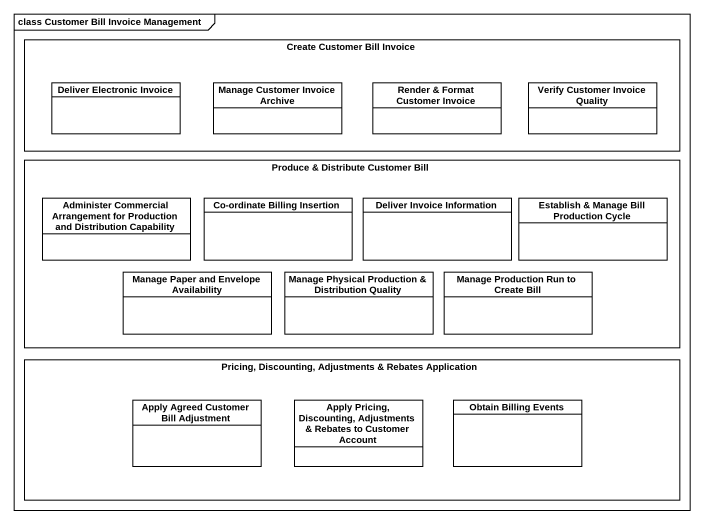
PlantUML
@startuml
mainframe class Customer Bill Invoice Management
hide circle
hide empty members
rectangle "Create Customer Bill Invoice" as Create_Customer_Bill_Invoice {
  class "Deliver Electronic Invoice" as Deliver_Electronic_Invoice #FFFFFF
  class "Manage Customer Invoice Archive" as Manage_Customer_Invoice #FFFFFF
  class "Render & Format Customer Invoice" as Render_Format_Customer #FFFFFF
  class "Verify Customer Invoice Quality" as Verify_Customer_Invoice #FFFFFF
}
rectangle "Produce & Distribute Customer Bill" as Produce_Distribute_Customer {
  class "Administer Commercial Arrangement for Production and Distribution Capability" as Administer_Commercial #FFFFFF
  class "Co-ordinate Billing Insertion" as Co_ordinate_Billing #FFFFFF
  class "Deliver Invoice Information" as Deliver_Invoice_Information #FFFFFF
  class "Establish & Manage Bill Production Cycle" as Establish_Manage_Bill #FFFFFF
  class "Manage Paper and Envelope Availability" as Manage_Paper_and_Envelope #FFFFFF
  class "Manage Physical Production & Distribution Quality" as Manage_Physical_Production #FFFFFF
  class "Manage Production Run to Create Bill" as Manage_Production_Run_to #FFFFFF
}
rectangle "Pricing, Discounting, Adjustments & Rebates Application" as Pricing_Discounting {
  class "Apply Agreed Customer Bill Adjustment" as Apply_Agreed_Customer_Bill #FFFFFF
  class "Apply Pricing, Discounting, Adjustments & Rebates to Customer Account" as Apply_Pricing_Discounting #FFFFFF
  class "Obtain Billing Events" as Obtain_Billing_Events #FFFFFF
}
@enduml
